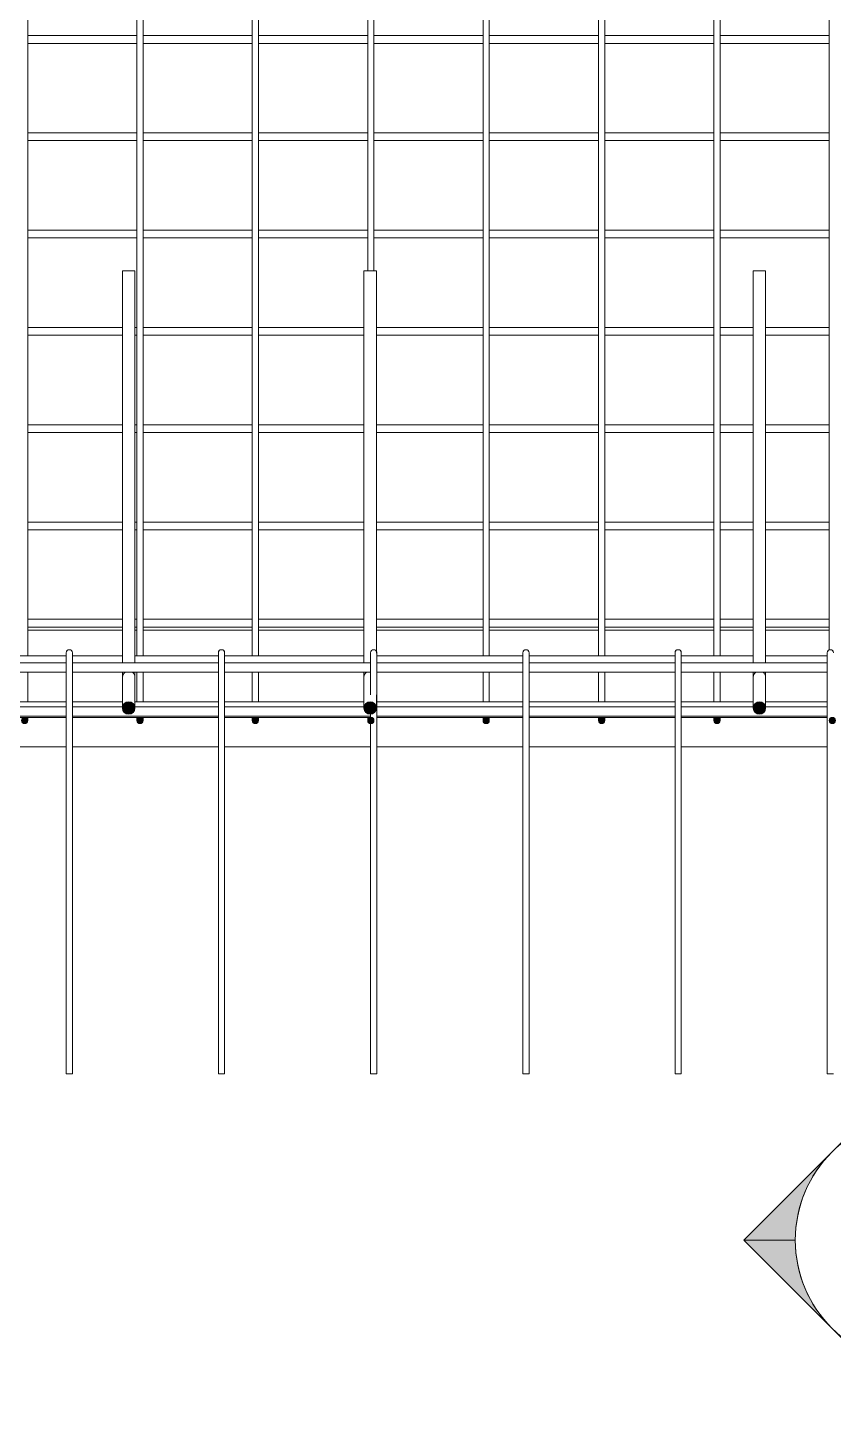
# Model space of a CAD drawing. Header units: millimetres. Extents: x 61914 to 85282, y 2378 to 28606.
# Drawn here: x 66903 to 67938, y 24191 to 25974 of the extents above; entities that cross this region are included whole.
import ezdxf

# ---------------------------------------------------------------- set-up
doc = ezdxf.new("R2010")
doc.units = ezdxf.units.MM
for name, color, linetype, lineweight in [('A-FLOR', 192, 'Continuous', 18), ('G-ANNO-SYMB', 111, 'Continuous', 9), ('S-RBAR', 171, 'Continuous', 18)]:
    doc.layers.add(name, color=color, linetype=linetype, lineweight=lineweight)

# ---------------------------------------------------------------- blocks, each defined once
blk = doc.blocks.new('Detail View - M_Section Head - Filled SHOP DWG-600895-Elevation Top1')
at = {"layer": 'G-ANNO-SYMB'}
h = blk.add_hatch(color=256, dxfattribs=at)
edge = h.paths.add_edge_path()
edge.add_line((62881.6, 25976.8), (62881.6, 25910.5))
edge.add_arc((62881.6, 25750.5), 160, 90, 135)
edge.add_line((62768.5, 25863.6), (62881.6, 25976.8))
h = blk.add_hatch(color=256, dxfattribs=at)
edge = h.paths.add_edge_path()
edge.add_line((62881.6, 25976.8), (62994.7, 25863.6))
edge.add_arc((62881.6, 25750.5), 160, 45, 90)
edge.add_line((62881.6, 25910.5), (62881.6, 25976.8))
h = blk.add_hatch(color=256, dxfattribs=at)
edge = h.paths.add_edge_path()
edge.add_line((62655.3, 25750.5), (62768.5, 25863.6))
edge.add_arc((62881.6, 25750.5), 160, 135, 180)
edge.add_line((62721.6, 25750.5), (62655.3, 25750.5))
h = blk.add_hatch(color=256, dxfattribs=at)
edge = h.paths.add_edge_path()
edge.add_line((63107.9, 25750.5), (63041.6, 25750.5))
edge.add_arc((62881.6, 25750.5), 160, 0, 45)
edge.add_line((62994.7, 25863.6), (63107.9, 25750.5))
for p, q in [((62881.6, 25976.8), (62655.3, 25750.5)), ((62881.6, 25976.8), (62768.5, 25863.6)), ((62881.6, 25976.8), (63107.9, 25750.5)), ((62881.6, 25910.5), (62881.6, 25976.8)), ((62881.6, 25976.8), (62881.6, 25910.5)), ((62994.7, 25863.6), (62881.6, 25976.8)), ((62768.5, 25863.6), (62655.3, 25750.5)), ((63107.9, 25750.5), (62994.7, 25863.6)), ((62721.6, 25750.5), (62655.3, 25750.5)), ((62655.3, 25750.5), (62721.6, 25750.5)), ((63041.6, 25750.5), (63107.9, 25750.5)), ((63041.6, 25750.5), (63107.9, 25750.5))]:
    blk.add_line(p, q, dxfattribs=at)
for start, end in [(0, 180), (90, 135), (45, 90), (135, 180), (0, 45), (180, 0)]:
    blk.add_arc((62881.6, 25750.5), 160, start, end, dxfattribs=at)

msp = doc.modelspace()

# ---------------------------------------------------------------- hatches: boundary and pattern name
at = {"layer": 'S-RBAR'}
h = msp.add_hatch(color=256, dxfattribs=at)
edge = h.paths.add_edge_path()
edge.add_arc((67033.04259, 25100.39395), 8, 0, 360)
for points in [[(67035.51472, 25092.78549), (67041.04259, 25100.39395), (67035.51472, 25108.0024), (67026.57045, 25105.09623), (67026.57045, 25095.69167)], [(67345.51472, 25092.78549), (67351.04259, 25100.39395), (67345.28743, 25107.92855), (67336.57045, 25105.09623), (67336.57045, 25095.69167), (67345.28743, 25092.85935)], [(67845.51472, 25092.78549), (67851.04259, 25100.39395), (67845.51472, 25108.0024), (67836.57045, 25105.09623), (67836.57045, 25095.69167)], [(67047.58804, 25080.39395), (67051.58804, 25084.39395), (67047.58804, 25088.39395), (67043.58804, 25084.39395)], [(67195.76986, 25080.39395), (67199.76986, 25084.39395), (67195.76986, 25088.39395), (67191.76986, 25084.39395)], [(67343.95168, 25080.39395), (67347.95168, 25084.39395), (67343.95168, 25088.39395), (67339.95168, 25084.39395)], [(67492.13349, 25080.39395), (67496.13349, 25084.39395), (67492.13349, 25088.39395), (67488.13349, 25084.39395), (67489.82033, 25082.70711)], [(67640.31531, 25080.39395), (67644.31531, 25084.39395), (67640.31531, 25088.39395), (67636.31531, 25084.39395)], [(67788.49713, 25080.39395), (67792.49713, 25084.39395), (67788.49713, 25088.39395), (67784.49713, 25084.39395)], [(67936.67895, 25080.39395), (67940.67895, 25084.39395), (67936.67895, 25088.39395), (67932.67895, 25084.39395)]]:
    msp.add_hatch(color=256, dxfattribs=at).paths.add_polyline_path(points)
h = msp.add_hatch(color=256, dxfattribs=at)
edge = h.paths.add_edge_path()
edge.add_arc((67343.04259, 25100.39395), 8, 0, 360)
h = msp.add_hatch(color=256, dxfattribs=at)
edge = h.paths.add_edge_path()
edge.add_arc((67843.04259, 25100.39395), 8, 0, 360)
h = msp.add_hatch(color=256, dxfattribs=at)
edge = h.paths.add_edge_path()
edge.add_arc((66899.40622, 25084.39395), 4, 0, 360)
h = msp.add_hatch(color=256, dxfattribs=at)
edge = h.paths.add_edge_path()
edge.add_arc((67047.58804, 25084.39395), 4, 0, 360)
h = msp.add_hatch(color=256, dxfattribs=at)
edge = h.paths.add_edge_path()
edge.add_arc((67195.76986, 25084.39395), 4, 0, 360)
h = msp.add_hatch(color=256, dxfattribs=at)
edge = h.paths.add_edge_path()
edge.add_arc((67343.95168, 25084.39395), 4, 0, 360)
h = msp.add_hatch(color=256, dxfattribs=at)
edge = h.paths.add_edge_path()
edge.add_arc((67492.13349, 25084.39395), 4, 0, 360)
h = msp.add_hatch(color=256, dxfattribs=at)
edge = h.paths.add_edge_path()
edge.add_arc((67640.31531, 25084.39395), 4, 0, 360)
h = msp.add_hatch(color=256, dxfattribs=at)
edge = h.paths.add_edge_path()
edge.add_arc((67788.49713, 25084.39395), 4, 0, 360)
h = msp.add_hatch(color=256, dxfattribs=at)
edge = h.paths.add_edge_path()
edge.add_arc((67936.67895, 25084.39395), 4, 0, 360)

# ---------------------------------------------------------------- linework, layer by layer
at = {"layer": 'A-FLOR'}
for p, q in [((67025.04259, 25200.39395), (66903.40622, 25200.39395)), ((67043.58804, 25200.39395), (67041.04259, 25200.39395)), ((67191.76986, 25200.39395), (67051.58804, 25200.39395)), ((67335.04259, 25200.39395), (67199.76986, 25200.39395)), ((67488.13349, 25200.39395), (67351.04259, 25200.39395)), ((67636.31531, 25200.39395), (67496.13349, 25200.39395)), ((67784.49713, 25200.39395), (67644.31531, 25200.39395)), ((67835.04259, 25200.39395), (67792.49713, 25200.39395)), ((67932.67895, 25200.39395), (67851.04259, 25200.39395)), ((66765.1613, 25050.39395), (66952.65741, 25050.39395)), ((66960.65741, 25050.39395), (67148.15352, 25050.39395)), ((67156.15352, 25050.39395), (67343.64964, 25050.39395)), ((67351.64964, 25050.39395), (67539.14575, 25050.39395)), ((67547.14575, 25050.39395), (67734.64186, 25050.39395)), ((67742.64186, 25050.39395), (67930.13798, 25050.39395))]:
    msp.add_line(p, q, dxfattribs=at)
at = {"layer": 'S-RBAR'}
for p, q in [((66903.40622, 26943.23752), (66903.40622, 25207.55037)), ((67043.58804, 26943.23752), (67043.58804, 25207.55037)), ((67051.58804, 26943.23752), (67051.58804, 25207.55037)), ((67191.76986, 26943.23752), (67191.76986, 25207.55037)), ((67199.76986, 26943.23752), (67199.76986, 25207.55037)), ((67339.95168, 26943.23752), (67339.95168, 25662.29797)), ((67347.95168, 26943.23752), (67347.95168, 25662.29797)), ((67488.13349, 26943.23752), (67488.13349, 25207.55037)), ((67496.13349, 26943.23752), (67496.13349, 25207.55037)), ((67636.31531, 26943.23752), (67636.31531, 25207.55037)), ((67644.31531, 26943.23752), (67644.31531, 25207.55037)), ((67784.49713, 26943.23752), (67784.49713, 25207.55037)), ((67792.49713, 26943.23752), (67792.49713, 25207.55037)), ((67932.67895, 26943.23752), (67932.67895, 25207.55037)), ((66903.40622, 25964.39395), (67043.58804, 25964.39395)), ((67051.58804, 25964.39395), (67191.76986, 25964.39395)), ((67199.76986, 25964.39395), (67339.95168, 25964.39395)), ((67347.95168, 25964.39395), (67488.13349, 25964.39395)), ((67496.13349, 25964.39395), (67636.31531, 25964.39395)), ((67644.31531, 25964.39395), (67784.49713, 25964.39395)), ((67792.49713, 25964.39395), (67932.67895, 25964.39395)), ((66903.40622, 25954.39395), (67043.58804, 25954.39395)), ((67051.58804, 25954.39395), (67191.76986, 25954.39395)), ((67199.76986, 25954.39395), (67339.95168, 25954.39395)), ((67347.95168, 25954.39395), (67488.13349, 25954.39395)), ((67496.13349, 25954.39395), (67636.31531, 25954.39395)), ((67644.31531, 25954.39395), (67784.49713, 25954.39395)), ((67792.49713, 25954.39395), (67932.67895, 25954.39395)), ((66903.40622, 25839.39395), (67043.58804, 25839.39395)), ((67051.58804, 25839.39395), (67191.76986, 25839.39395)), ((67199.76986, 25839.39395), (67339.95168, 25839.39395)), ((67347.95168, 25839.39395), (67488.13349, 25839.39395)), ((67496.13349, 25839.39395), (67636.31531, 25839.39395)), ((67644.31531, 25839.39395), (67784.49713, 25839.39395)), ((67792.49713, 25839.39395), (67932.67895, 25839.39395)), ((66903.40622, 25829.39395), (67043.58804, 25829.39395)), ((67051.58804, 25829.39395), (67191.76986, 25829.39395)), ((67199.76986, 25829.39395), (67339.95168, 25829.39395)), ((67347.95168, 25829.39395), (67488.13349, 25829.39395)), ((67496.13349, 25829.39395), (67636.31531, 25829.39395)), ((67644.31531, 25829.39395), (67784.49713, 25829.39395)), ((67792.49713, 25829.39395), (67932.67895, 25829.39395)), ((66903.40622, 25714.39395), (67043.58804, 25714.39395)), ((67051.58804, 25714.39395), (67191.76986, 25714.39395)), ((67199.76986, 25714.39395), (67339.95168, 25714.39395)), ((67347.95168, 25714.39395), (67488.13349, 25714.39395)), ((67496.13349, 25714.39395), (67636.31531, 25714.39395)), ((67644.31531, 25714.39395), (67784.49713, 25714.39395)), ((67792.49713, 25714.39395), (67932.67895, 25714.39395)), ((66903.40622, 25704.39395), (67043.58804, 25704.39395)), ((67051.58804, 25704.39395), (67191.76986, 25704.39395)), ((67199.76986, 25704.39395), (67339.95168, 25704.39395)), ((67347.95168, 25704.39395), (67488.13349, 25704.39395)), ((67496.13349, 25704.39395), (67636.31531, 25704.39395)), ((67644.31531, 25704.39395), (67784.49713, 25704.39395)), ((67792.49713, 25704.39395), (67932.67895, 25704.39395)), ((67041.04259, 25662.29797), (67025.04259, 25662.29797)), ((67025.04259, 25179.92772), (67025.04259, 25662.29797)), ((67041.04259, 25179.92772), (67041.04259, 25662.29797)), ((67351.04259, 25662.29797), (67335.04259, 25662.29797)), ((67335.04259, 25179.92772), (67335.04259, 25662.29797)), ((67351.04259, 25179.92772), (67351.04259, 25662.29797)), ((67851.04259, 25662.29797), (67835.04259, 25662.29797)), ((67835.04259, 25179.92772), (67835.04259, 25662.29797)), ((67851.04259, 25179.92772), (67851.04259, 25662.29797)), ((66903.40622, 25589.39395), (67025.04259, 25589.39395)), ((67041.04259, 25589.39395), (67043.58804, 25589.39395)), ((67051.58804, 25589.39395), (67191.76986, 25589.39395)), ((67199.76986, 25589.39395), (67335.04259, 25589.39395)), ((67351.04259, 25589.39395), (67488.13349, 25589.39395)), ((67496.13349, 25589.39395), (67636.31531, 25589.39395)), ((67644.31531, 25589.39395), (67784.49713, 25589.39395)), ((67792.49713, 25589.39395), (67835.04259, 25589.39395)), ((67851.04259, 25589.39395), (67932.67895, 25589.39395)), ((66903.40622, 25579.39395), (67025.04259, 25579.39395)), ((67041.04259, 25579.39395), (67043.58804, 25579.39395)), ((67051.58804, 25579.39395), (67191.76986, 25579.39395)), ((67199.76986, 25579.39395), (67335.04259, 25579.39395)), ((67351.04259, 25579.39395), (67488.13349, 25579.39395)), ((67496.13349, 25579.39395), (67636.31531, 25579.39395)), ((67644.31531, 25579.39395), (67784.49713, 25579.39395)), ((67792.49713, 25579.39395), (67835.04259, 25579.39395)), ((67851.04259, 25579.39395), (67932.67895, 25579.39395)), ((66903.40622, 25464.39395), (67025.04259, 25464.39395)), ((67041.04259, 25464.39395), (67043.58804, 25464.39395)), ((67051.58804, 25464.39395), (67191.76986, 25464.39395)), ((67199.76986, 25464.39395), (67335.04259, 25464.39395)), ((67351.04259, 25464.39395), (67488.13349, 25464.39395)), ((67496.13349, 25464.39395), (67636.31531, 25464.39395)), ((67644.31531, 25464.39395), (67784.49713, 25464.39395)), ((67792.49713, 25464.39395), (67835.04259, 25464.39395)), ((67851.04259, 25464.39395), (67932.67895, 25464.39395)), ((66903.40622, 25454.39395), (67025.04259, 25454.39395)), ((67041.04259, 25454.39395), (67043.58804, 25454.39395)), ((67051.58804, 25454.39395), (67191.76986, 25454.39395)), ((67199.76986, 25454.39395), (67335.04259, 25454.39395)), ((67351.04259, 25454.39395), (67488.13349, 25454.39395)), ((67496.13349, 25454.39395), (67636.31531, 25454.39395)), ((67644.31531, 25454.39395), (67784.49713, 25454.39395)), ((67792.49713, 25454.39395), (67835.04259, 25454.39395)), ((67851.04259, 25454.39395), (67932.67895, 25454.39395)), ((66903.40622, 25339.39395), (67025.04259, 25339.39395)), ((67041.04259, 25339.39395), (67043.58804, 25339.39395)), ((67051.58804, 25339.39395), (67191.76986, 25339.39395)), ((67199.76986, 25339.39395), (67335.04259, 25339.39395)), ((67351.04259, 25339.39395), (67488.13349, 25339.39395)), ((67496.13349, 25339.39395), (67636.31531, 25339.39395)), ((67644.31531, 25339.39395), (67784.49713, 25339.39395)), ((67792.49713, 25339.39395), (67835.04259, 25339.39395)), ((67851.04259, 25339.39395), (67932.67895, 25339.39395)), ((66903.40622, 25329.39395), (67025.04259, 25329.39395)), ((67041.04259, 25329.39395), (67043.58804, 25329.39395)), ((67051.58804, 25329.39395), (67191.76986, 25329.39395)), ((67199.76986, 25329.39395), (67335.04259, 25329.39395)), ((67351.04259, 25329.39395), (67488.13349, 25329.39395)), ((67496.13349, 25329.39395), (67636.31531, 25329.39395)), ((67644.31531, 25329.39395), (67784.49713, 25329.39395)), ((67792.49713, 25329.39395), (67835.04259, 25329.39395)), ((67851.04259, 25329.39395), (67932.67895, 25329.39395)), ((66903.40622, 25214.39395), (67025.04259, 25214.39395)), ((66903.40622, 25199.09801), (66903.40622, 25207.55037)), ((67041.04259, 25214.39395), (67043.58804, 25214.39395)), ((67043.58804, 25199.09801), (67043.58804, 25207.55037)), ((67051.58804, 25214.39395), (67191.76986, 25214.39395)), ((67051.58804, 25199.09801), (67051.58804, 25207.55037)), ((67191.76986, 25199.09801), (67191.76986, 25207.55037)), ((67199.76986, 25214.39395), (67335.04259, 25214.39395)), ((67199.76986, 25199.09801), (67199.76986, 25207.55037)), ((67351.04259, 25214.39395), (67488.13349, 25214.39395)), ((67488.13349, 25199.09801), (67488.13349, 25207.55037)), ((67496.13349, 25214.39395), (67636.31531, 25214.39395)), ((67496.13349, 25199.09801), (67496.13349, 25207.55037)), ((67636.31531, 25199.09801), (67636.31531, 25207.55037)), ((67644.31531, 25214.39395), (67784.49713, 25214.39395)), ((67644.31531, 25199.09801), (67644.31531, 25207.55037)), ((67784.49713, 25199.09801), (67784.49713, 25207.55037)), ((67792.49713, 25214.39395), (67835.04259, 25214.39395)), ((67792.49713, 25199.09801), (67792.49713, 25207.55037)), ((67851.04259, 25214.39395), (67932.67895, 25214.39395)), ((67932.67895, 25199.09801), (67932.67895, 25207.55037)), ((66903.40622, 25204.39395), (67025.04259, 25204.39395)), ((66903.40622, 25199.09801), (66903.40622, 25185.68988)), ((67041.04259, 25204.39395), (67043.58804, 25204.39395)), ((67043.58804, 25199.09801), (67043.58804, 25185.68988)), ((67051.58804, 25204.39395), (67191.76986, 25204.39395)), ((67051.58804, 25199.09801), (67051.58804, 25185.68988)), ((67191.76986, 25199.09801), (67191.76986, 25185.68988)), ((67199.76986, 25204.39395), (67335.04259, 25204.39395)), ((67199.76986, 25199.09801), (67199.76986, 25185.68988)), ((67351.04259, 25204.39395), (67488.13349, 25204.39395)), ((67488.13349, 25199.09801), (67488.13349, 25185.68988)), ((67496.13349, 25204.39395), (67636.31531, 25204.39395)), ((67496.13349, 25199.09801), (67496.13349, 25185.68988)), ((67636.31531, 25199.09801), (67636.31531, 25185.68988)), ((67644.31531, 25204.39395), (67784.49713, 25204.39395)), ((67644.31531, 25199.09801), (67644.31531, 25185.68988)), ((67784.49713, 25199.09801), (67784.49713, 25185.68988)), ((67792.49713, 25204.39395), (67835.04259, 25204.39395)), ((67792.49713, 25199.09801), (67792.49713, 25185.68988)), ((67851.04259, 25204.39395), (67932.67895, 25204.39395)), ((67932.67895, 25199.09801), (67932.67895, 25185.68988)), ((66903.40622, 25185.68988), (66903.40622, 25177.23752)), ((66903.40622, 25177.23752), (66903.40622, 25167.39395)), ((66952.65741, 25171.39395), (66952.65741, 25151.39395)), ((66952.65741, 25171.39395), (66952.65741, 25151.39395)), ((66960.65741, 25171.39395), (66960.65741, 25165.53608)), ((66960.65741, 25171.39395), (66960.65741, 25165.53608)), ((67025.04259, 25158.05864), (67025.04259, 25179.92772)), ((67041.04259, 25158.05864), (67041.04259, 25179.92772)), ((67043.58804, 25185.68988), (67043.58804, 25177.23752)), ((67043.58804, 25177.23752), (67043.58804, 25167.39395)), ((67051.58804, 25185.68988), (67051.58804, 25177.23752)), ((67051.58804, 25177.23752), (67051.58804, 25167.39395)), ((67148.15352, 25171.39395), (67148.15352, 25151.39395)), ((67148.15352, 25171.39395), (67148.15352, 25151.39395)), ((67156.15352, 25171.39395), (67156.15352, 25165.53608)), ((67156.15352, 25171.39395), (67156.15352, 25165.53608)), ((67191.76986, 25185.68988), (67191.76986, 25177.23752)), ((67191.76986, 25177.23752), (67191.76986, 25167.39395)), ((67199.76986, 25185.68988), (67199.76986, 25177.23752)), ((67199.76986, 25177.23752), (67199.76986, 25167.39395)), ((67335.04259, 25158.05864), (67335.04259, 25179.92772)), ((67343.64964, 25171.39395), (67343.64964, 25151.39395)), ((67343.64964, 25171.39395), (67343.64964, 25151.39395)), ((67351.04259, 25173.17523), (67351.04259, 25179.92772)), ((67351.04259, 25171.06533), (67351.04259, 25172.06201)), ((67351.64964, 25171.39395), (67351.64964, 25165.53608)), ((67351.64964, 25171.39395), (67351.64964, 25165.53608)), ((67488.13349, 25185.68988), (67488.13349, 25177.23752)), ((67488.13349, 25177.23752), (67488.13349, 25167.39395)), ((67496.13349, 25185.68988), (67496.13349, 25177.23752)), ((67496.13349, 25177.23752), (67496.13349, 25167.39395)), ((67539.14575, 25171.39395), (67539.14575, 25151.39395)), ((67539.14575, 25171.39395), (67539.14575, 25151.39395)), ((67547.14575, 25171.39395), (67547.14575, 25165.53608)), ((67547.14575, 25171.39395), (67547.14575, 25165.53608)), ((67636.31531, 25185.68988), (67636.31531, 25177.23752)), ((67636.31531, 25177.23752), (67636.31531, 25167.39395)), ((67644.31531, 25185.68988), (67644.31531, 25177.23752)), ((67644.31531, 25177.23752), (67644.31531, 25167.39395)), ((67734.64186, 25171.39395), (67734.64186, 25151.39395)), ((67734.64186, 25171.39395), (67734.64186, 25151.39395)), ((67742.64186, 25171.39395), (67742.64186, 25165.53608)), ((67742.64186, 25171.39395), (67742.64186, 25165.53608)), ((67784.49713, 25185.68988), (67784.49713, 25177.23752)), ((67784.49713, 25177.23752), (67784.49713, 25167.39395)), ((67792.49713, 25185.68988), (67792.49713, 25177.23752)), ((67792.49713, 25177.23752), (67792.49713, 25167.39395)), ((67835.04259, 25158.05864), (67835.04259, 25179.92772)), ((67851.04259, 25158.05864), (67851.04259, 25179.92772)), ((67930.13798, 25171.39395), (67930.13798, 25151.39395)), ((67930.13798, 25171.39395), (67930.13798, 25151.39395)), ((67932.67895, 25185.68988), (67932.67895, 25177.23752)), ((67932.67895, 25177.23752), (67932.67895, 25174.9325)), ((66765.1613, 25167.39395), (66952.65741, 25167.39395)), ((66952.65741, 25158.39395), (66765.1613, 25158.39395)), ((66960.65741, 25167.39395), (67025.04259, 25167.39395)), ((66960.65741, 25165.53608), (66960.65741, 25151.39395)), ((67148.15352, 25158.39395), (66960.65741, 25158.39395)), ((67041.04259, 25167.39395), (67148.15352, 25167.39395)), ((67156.15352, 25167.39395), (67335.04259, 25167.39395)), ((67156.15352, 25165.53608), (67156.15352, 25151.39395)), ((67343.64964, 25158.39395), (67156.15352, 25158.39395)), ((67351.64964, 25167.39395), (67539.14575, 25167.39395)), ((67351.64964, 25165.53608), (67351.64964, 25151.39395)), ((67539.14575, 25158.39395), (67351.64964, 25158.39395)), ((67547.14575, 25167.39395), (67734.64186, 25167.39395)), ((67547.14575, 25165.53608), (67547.14575, 25151.39395)), ((67734.64186, 25158.39395), (67547.14575, 25158.39395)), ((67742.64186, 25167.39395), (67835.04259, 25167.39395)), ((67742.64186, 25165.53608), (67742.64186, 25151.39395)), ((67930.13798, 25158.39395), (67742.64186, 25158.39395)), ((67851.04259, 25167.39395), (67930.13798, 25167.39395)), ((66952.65741, 25146.39395), (66765.1613, 25146.39395)), ((66903.40622, 25146.39395), (66903.40622, 25108.39395)), ((66952.65741, 24630.39395), (66952.65741, 25151.39395)), ((66952.65741, 25104.39395), (66952.65741, 25151.39395)), ((66960.65741, 24630.39395), (66960.65741, 25151.39395)), ((66960.65741, 25104.39395), (66960.65741, 25151.39395)), ((67148.15352, 25146.39395), (66960.65741, 25146.39395)), ((67025.04259, 25139.92772), (67025.04259, 25146.10561)), ((67025.04259, 25139.92772), (67025.04259, 25134.40509)), ((67041.04259, 25139.92772), (67041.04259, 25146.10561)), ((67041.04259, 25139.92772), (67041.04259, 25134.40509)), ((67043.58804, 25146.39395), (67043.58804, 25108.39395)), ((67051.58804, 25146.39395), (67051.58804, 25108.39395)), ((67148.15352, 24630.39395), (67148.15352, 25151.39395)), ((67148.15352, 25104.39395), (67148.15352, 25151.39395)), ((67156.15352, 24630.39395), (67156.15352, 25151.39395)), ((67156.15352, 25104.39395), (67156.15352, 25151.39395)), ((67343.64964, 25146.39395), (67156.15352, 25146.39395)), ((67191.76986, 25146.39395), (67191.76986, 25108.39395)), ((67199.76986, 25146.39395), (67199.76986, 25108.39395)), ((67335.04259, 25139.92772), (67335.04259, 25146.10561)), ((67335.04259, 25139.92772), (67335.04259, 25134.40509)), ((67343.64964, 25117.58584), (67343.64964, 25151.39395)), ((67343.64964, 25117.58584), (67343.64964, 25151.39395)), ((67351.64964, 24630.39395), (67351.64964, 25151.39395)), ((67351.64964, 25104.39395), (67351.64964, 25151.39395)), ((67539.14575, 25146.39395), (67351.64964, 25146.39395)), ((67488.13349, 25146.39395), (67488.13349, 25108.39395)), ((67496.13349, 25146.39395), (67496.13349, 25108.39395)), ((67539.14575, 24630.39395), (67539.14575, 25151.39395)), ((67539.14575, 25104.39395), (67539.14575, 25151.39395)), ((67547.14575, 24630.39395), (67547.14575, 25151.39395)), ((67547.14575, 25104.39395), (67547.14575, 25151.39395)), ((67734.64186, 25146.39395), (67547.14575, 25146.39395)), ((67636.31531, 25146.39395), (67636.31531, 25108.39395)), ((67644.31531, 25146.39395), (67644.31531, 25108.39395)), ((67734.64186, 24630.39395), (67734.64186, 25151.39395)), ((67734.64186, 25104.39395), (67734.64186, 25151.39395)), ((67742.64186, 24630.39395), (67742.64186, 25151.39395)), ((67742.64186, 25104.39395), (67742.64186, 25151.39395)), ((67930.13798, 25146.39395), (67742.64186, 25146.39395)), ((67784.49713, 25146.39395), (67784.49713, 25108.39395)), ((67792.49713, 25146.39395), (67792.49713, 25108.39395)), ((67835.04259, 25139.92772), (67835.04259, 25146.10561)), ((67835.04259, 25139.92772), (67835.04259, 25134.40509)), ((67851.04259, 25139.92772), (67851.04259, 25146.10561)), ((67851.04259, 25139.92772), (67851.04259, 25134.40509)), ((67930.13798, 24630.39395), (67930.13798, 25151.39395)), ((67930.13798, 25104.39395), (67930.13798, 25151.39395)), ((67025.04259, 25105.91658), (67025.04259, 25134.40509)), ((67041.04259, 25105.91658), (67041.04259, 25134.40509)), ((67335.04259, 25105.91658), (67335.04259, 25134.40509)), ((67835.04259, 25105.91658), (67835.04259, 25134.40509)), ((67851.04259, 25105.91658), (67851.04259, 25134.40509)), ((66765.1613, 25108.39395), (66952.65741, 25108.39395)), ((66952.65741, 25101.89654), (66765.1613, 25101.89654)), ((66960.65741, 25108.39395), (67025.04259, 25108.39395)), ((67025.04259, 25101.89654), (66960.65741, 25101.89654)), ((67025.04259, 25100.39395), (67025.04259, 25105.91658)), ((67035.51472, 25108.0024), (67026.57045, 25105.09623)), ((67026.57045, 25105.09623), (67026.57045, 25095.69167)), ((67041.04259, 25100.39395), (67035.51472, 25108.0024)), ((67035.51472, 25092.78549), (67041.04259, 25100.39395)), ((67041.04259, 25108.39395), (67148.15352, 25108.39395)), ((67041.04259, 25100.39395), (67041.04259, 25105.91658)), ((67148.15352, 25101.89654), (67041.04259, 25101.89654)), ((67156.15352, 25108.39395), (67335.04259, 25108.39395)), ((67335.04259, 25101.89654), (67156.15352, 25101.89654)), ((67335.04259, 25100.39395), (67335.04259, 25105.91658)), ((67345.28743, 25107.92855), (67336.57045, 25105.09623)), ((67336.57045, 25105.09623), (67336.57045, 25095.69167)), ((67343.64964, 25099.42065), (67343.64964, 25100.39395)), ((67351.04259, 25100.39395), (67345.28743, 25107.92855)), ((67345.51472, 25092.78549), (67351.04259, 25100.39395)), ((67351.04259, 25105.91658), (67351.04259, 25117.58584)), ((67351.04259, 25100.39395), (67351.04259, 25105.91658)), ((67351.64964, 25108.39395), (67539.14575, 25108.39395)), ((67539.14575, 25101.89654), (67351.64964, 25101.89654)), ((67547.14575, 25108.39395), (67734.64186, 25108.39395)), ((67734.64186, 25101.89654), (67547.14575, 25101.89654)), ((67742.64186, 25108.39395), (67835.04259, 25108.39395)), ((67835.04259, 25101.89654), (67742.64186, 25101.89654)), ((67835.04259, 25100.39395), (67835.04259, 25105.91658)), ((67845.51472, 25108.0024), (67836.57045, 25105.09623)), ((67836.57045, 25105.09623), (67836.57045, 25095.69167)), ((67851.04259, 25100.39395), (67845.51472, 25108.0024)), ((67845.51472, 25092.78549), (67851.04259, 25100.39395)), ((67851.04259, 25108.39395), (67930.13798, 25108.39395)), ((67851.04259, 25100.39395), (67851.04259, 25105.91658)), ((67930.13798, 25101.89654), (67851.04259, 25101.89654)), ((66952.65741, 25089.89654), (66765.1613, 25089.89654)), ((66765.1613, 25088.39395), (66952.65741, 25088.39395)), ((66903.40622, 25087.20188), (66903.40622, 25084.39395)), ((67148.15352, 25089.89654), (66960.65741, 25089.89654)), ((66960.65741, 25088.39395), (67148.15352, 25088.39395)), ((67026.57045, 25095.69167), (67035.51472, 25092.78549)), ((67047.58804, 25088.39395), (67043.58804, 25084.39395)), ((67043.58804, 25087.20188), (67043.58804, 25084.39395)), ((67043.58804, 25084.39395), (67047.58804, 25080.39395)), ((67051.58804, 25084.39395), (67047.58804, 25088.39395)), ((67047.58804, 25080.39395), (67051.58804, 25084.39395)), ((67051.58804, 25087.20188), (67051.58804, 25084.39395)), ((67343.64964, 25089.89654), (67156.15352, 25089.89654)), ((67156.15352, 25088.39395), (67343.64964, 25088.39395)), ((67195.76986, 25088.39395), (67191.76986, 25084.39395)), ((67191.76986, 25087.20188), (67191.76986, 25084.39395)), ((67191.76986, 25084.39395), (67195.76986, 25080.39395)), ((67199.76986, 25084.39395), (67195.76986, 25088.39395)), ((67195.76986, 25080.39395), (67199.76986, 25084.39395)), ((67199.76986, 25087.20188), (67199.76986, 25084.39395)), ((67336.57045, 25095.69167), (67345.28743, 25092.85935)), ((67343.95168, 25088.39395), (67339.95168, 25084.39395)), ((67339.95168, 25087.20188), (67339.95168, 25084.39395)), ((67339.95168, 25084.39395), (67343.95168, 25080.39395)), ((67343.64964, 24630.39395), (67343.64964, 25092.47387)), ((67347.95168, 25084.39395), (67343.95168, 25088.39395)), ((67343.95168, 25080.39395), (67347.95168, 25084.39395)), ((67345.28743, 25092.85935), (67345.51472, 25092.78549)), ((67539.14575, 25089.89654), (67351.64964, 25089.89654)), ((67351.64964, 25088.39395), (67539.14575, 25088.39395)), ((67492.13349, 25088.39395), (67488.13349, 25084.39395)), ((67488.13349, 25087.20188), (67488.13349, 25084.39395)), ((67488.13349, 25084.39395), (67489.82033, 25082.70711)), ((67489.82033, 25082.70711), (67492.13349, 25080.39395)), ((67496.13349, 25084.39395), (67492.13349, 25088.39395)), ((67492.13349, 25080.39395), (67496.13349, 25084.39395)), ((67496.13349, 25087.20188), (67496.13349, 25084.39395)), ((67734.64186, 25089.89654), (67547.14575, 25089.89654)), ((67547.14575, 25088.39395), (67734.64186, 25088.39395)), ((67640.31531, 25088.39395), (67636.31531, 25084.39395)), ((67636.31531, 25087.20188), (67636.31531, 25084.39395)), ((67636.31531, 25084.39395), (67640.31531, 25080.39395)), ((67644.31531, 25084.39395), (67640.31531, 25088.39395)), ((67640.31531, 25080.39395), (67644.31531, 25084.39395)), ((67644.31531, 25087.20188), (67644.31531, 25084.39395)), ((67930.13798, 25089.89654), (67742.64186, 25089.89654)), ((67742.64186, 25088.39395), (67930.13798, 25088.39395)), ((67788.49713, 25088.39395), (67784.49713, 25084.39395)), ((67784.49713, 25087.20188), (67784.49713, 25084.39395)), ((67784.49713, 25084.39395), (67788.49713, 25080.39395)), ((67792.49713, 25084.39395), (67788.49713, 25088.39395)), ((67788.49713, 25080.39395), (67792.49713, 25084.39395)), ((67792.49713, 25087.20188), (67792.49713, 25084.39395)), ((67836.57045, 25095.69167), (67845.51472, 25092.78549)), ((67936.67895, 25088.39395), (67932.67895, 25084.39395)), ((67932.67895, 25084.39395), (67936.67895, 25080.39395)), ((67940.67895, 25084.39395), (67936.67895, 25088.39395)), ((67936.67895, 25080.39395), (67940.67895, 25084.39395)), ((66960.65741, 24630.39395), (66952.65741, 24630.39395)), ((67156.15352, 24630.39395), (67148.15352, 24630.39395)), ((67351.64964, 24630.39395), (67343.64964, 24630.39395)), ((67547.14575, 24630.39395), (67539.14575, 24630.39395)), ((67742.64186, 24630.39395), (67734.64186, 24630.39395)), ((67938.13798, 24630.39395), (67930.13798, 24630.39395))]:
    msp.add_line(p, q, dxfattribs=at)
for centre, radius in [((67033.04259, 25100.39395), 8), ((67343.04259, 25100.39395), 8), ((67843.04259, 25100.39395), 8), ((66899.40622, 25084.39395), 4), ((67047.58804, 25084.39395), 4), ((67195.76986, 25084.39395), 4), ((67343.95168, 25084.39395), 4), ((67492.13349, 25084.39395), 4), ((67640.31531, 25084.39395), 4), ((67788.49713, 25084.39395), 4), ((67936.67895, 25084.39395), 4)]:
    msp.add_circle(centre, radius, dxfattribs=at)
for centre, radius, start, end in [((66956.65741, 25171.39395), 4, 0, 180), ((66956.65741, 25171.39395), 4, 0, 180), ((66956.65741, 25171.39395), 4, 105, 150), ((66956.65741, 25171.39395), 4, 36.02100192, 75), ((66956.65741, 25171.39395), 4, 0, 15), ((67152.15352, 25171.39395), 4, 0, 180), ((67152.15352, 25171.39395), 4, 0, 180), ((67152.15352, 25171.39395), 4, 105, 150), ((67152.15352, 25171.39395), 4, 30, 75), ((67152.15352, 25171.39395), 4, 0, 15), ((67347.64964, 25171.39395), 4, 0, 180), ((67347.64964, 25171.39395), 4, 0, 180), ((67347.64964, 25171.39395), 4, 0, 15), ((67543.14575, 25171.39395), 4, 0, 180), ((67543.14575, 25171.39395), 4, 0, 180), ((67543.14575, 25171.39395), 4, 105, 150), ((67543.14575, 25171.39395), 4, 30, 75), ((67543.14575, 25171.39395), 4, 0, 15), ((67738.64186, 25171.39395), 4, 0, 180), ((67738.64186, 25171.39395), 4, 0, 180), ((67738.64186, 25171.39395), 4, 105, 150), ((67738.64186, 25171.39395), 4, 30, 75), ((67738.64186, 25171.39395), 4, 0, 15), ((67934.13798, 25171.39395), 4, 0, 180), ((67934.13798, 25171.39395), 4, 0, 180), ((67934.13798, 25171.39395), 4, 105, 150), ((67934.13798, 25171.39395), 4, 30, 75), ((67033.04259, 25139.92772), 8, 125.45062465, 180), ((67033.04259, 25139.92772), 8, 0, 54.54937535), ((67343.04259, 25139.92772), 8, 125.45062465, 180), ((67843.04259, 25139.92772), 8, 125.45062465, 180), ((67843.04259, 25139.92772), 8, 0, 54.54937535), ((67033.04259, 25100.39395), 8, 180, 360), ((67343.04259, 25100.39395), 8, 180, 360), ((67843.04259, 25100.39395), 8, 180, 360), ((66899.40622, 25084.39395), 4, 180, 0), ((67047.58804, 25084.39395), 4, 180, 0), ((67195.76986, 25084.39395), 4, 180, 0), ((67343.95168, 25084.39395), 4, 180, 265.62379237), ((67492.13349, 25084.39395), 4, 180, 0), ((67640.31531, 25084.39395), 4, 180, 0), ((67788.49713, 25084.39395), 4, 180, 0)]:
    msp.add_arc(centre, radius, start, end, dxfattribs=at)

# ---------------------------------------------------------------- block references
at = {"layer": 'G-ANNO-SYMB', "rotation": 90.00000000000021}
msp.add_blockref('Detail View - M_Section Head - Filled SHOP DWG-600895-Elevation Top1', (93799.63653, -38464.81683), dxfattribs=at)

doc.saveas('drawing.dxf')
